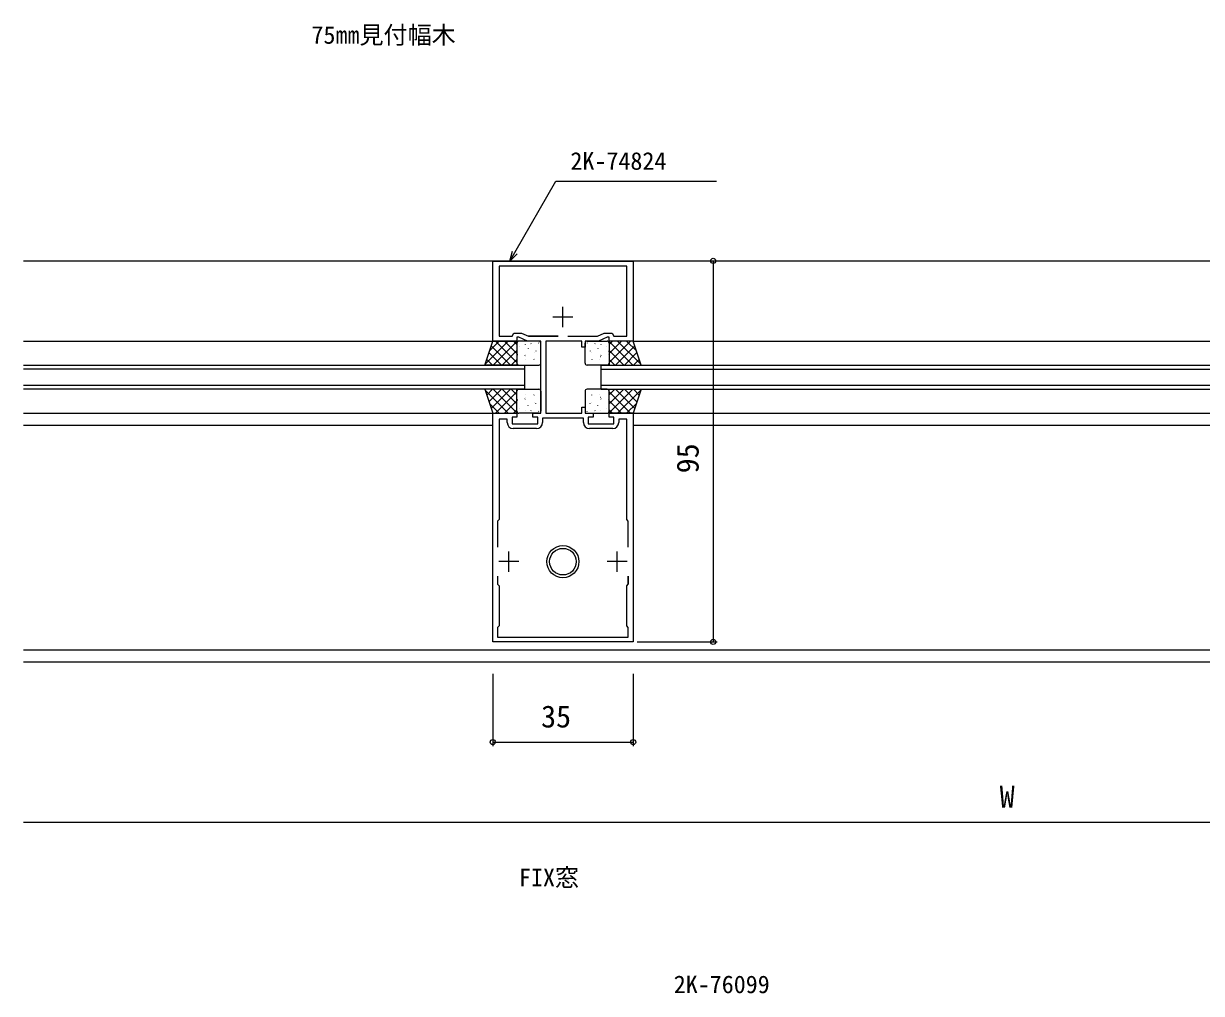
# Model space of a CAD drawing. Units: millimetres, scale not verified. Extents: x -437 to 438, y -681 to 679.
# Drawn here: x -118.7 to 175.1, y -389.9 to -148 of the extents above; entities that cross this region are included whole.
import ezdxf
from ezdxf.enums import TextEntityAlignment as Align

# ---------------------------------------------------------------- set-up
doc = ezdxf.new("R2010")
doc.units = ezdxf.units.MM
doc.header["$LTSCALE"] = 4
for name, color, linetype in [('0-1_USER1', 3, 'Continuous'), ('0-3_YKK_12', 2, 'Continuous'), ('0-4_YKK_13', 4, 'Continuous'), ('0-6_YKK_D', 6, 'Continuous')]:
    doc.layers.add(name, color=color, linetype=linetype)
doc.layers.add('0-2_YKK_11', color=7, linetype='Continuous', lineweight=18)
doc.styles.add('ＭＳ ゴシック', font='')
doc.styles.get('ＭＳ ゴシック').set_extended_font_data('MS Gothic')

msp = doc.modelspace()

# ---------------------------------------------------------------- linework, layer by layer
at = {"layer": '0-2_YKK_11', "color": 2}
for p, q in [((15.802, -223.7), (15.802, -218.7)), ((18.302, -221.2), (13.302, -221.2)), ((2.302, -284.7), (2.302, -279.7)), ((29.302, -284.7), (29.302, -279.7)), ((4.802, -282.2), (-0.198, -282.2)), ((31.802, -282.2), (26.802, -282.2))]:
    msp.add_line(p, q, dxfattribs=at)
at = {"layer": '0-2_YKK_11'}
for p, q in [((9.202, -249), (3.402, -249)), ((28.202, -249), (22.402, -249))]:
    msp.add_line(p, q, dxfattribs=at)
for points in [[(33.302, -245.2), (33.302, -302.2), (-1.698, -302.2), (-1.698, -245.2), (4.302, -245.2), (4.302, -246.2), (3.102, -246.2), (3.102, -247.8), (9.502, -247.8), (9.502, -246.2), (8.302, -246.2), (8.302, -245.2), (10.302, -245.2), (10.302, -227.2), (6.946, -227.2), (4.802, -226.2), (4.302, -226.2), (4.302, -227.2), (-1.698, -227.2), (-1.698, -207.3), (33.302, -207.3), (33.302, -227.2), (27.302, -227.2), (27.302, -226.2), (26.802, -226.2), (24.657, -227.2), (21.302, -227.2), (21.302, -228.7), (20.502, -228.7), (20.502, -227.2), (11.502, -227.2), (11.502, -245.2), (20.502, -245.2), (20.502, -243.7), (21.302, -243.7), (21.302, -245.2), (23.302, -245.2), (23.302, -246.2), (22.102, -246.2), (22.102, -247.8)], [(17.002, -226), (24.391, -226), (26.107, -225.2), (28.04, -225.2), (28.502, -226), (31.702, -226), (31.702, -208.5), (-0.098, -208.5), (-0.098, -226), (3.102, -226), (3.563, -225.2), (5.496, -225.2), (7.212, -226), (14.602, -226), (7.212, -226)], [(1.902, -247.5), (1.902, -246.7), (-0.098, -246.7), (-0.098, -271.7), (-0.498, -272.1), (-0.498, -278.567)], [(20.902, -247.5), (20.902, -246.4), (10.702, -246.4), (10.702, -247.5)], [(22.102, -247.8), (28.502, -247.8), (28.502, -246.2), (27.302, -246.2), (27.302, -245.2), (33.302, -245.2)], [(32.102, -278.567), (32.102, -272.1), (31.702, -271.7), (31.702, -246.7), (29.702, -246.7), (29.702, -247.5)], [(-0.498, -285.833), (-0.498, -287.8), (-0.098, -288.2), (-0.098, -298.2), (-0.498, -298.6), (-0.498, -301), (32.102, -301), (32.102, -298.6), (31.702, -298.2), (31.702, -288.2), (32.102, -287.8), (32.102, -285.833), (32.102, -287.8)]]:
    msp.add_lwpolyline(points, dxfattribs=at)
for centre, start, end in [((3.402, -247.5), 180.00001, 269.99999), ((9.202, -247.5), 270.00001, 359.99999), ((22.402, -247.5), 180.00001, 269.99999), ((28.202, -247.5), 270.00001, 359.99999)]:
    msp.add_arc(centre, 1.5, start, end, dxfattribs=at)
at = {"layer": '0-3_YKK_12'}
for p, q in [((-118.736, -207.2), (206.801, -207.2)), ((-118.736, -227.2), (-1.698, -227.2)), ((33.302, -227.2), (206.801, -227.2)), ((-118.736, -233.2), (6.302, -233.2)), ((6.302, -234.2), (-118.736, -234.2)), ((6.302, -239.2), (6.302, -233.2)), ((25.302, -239.2), (25.302, -233.2)), ((25.302, -233.2), (206.801, -233.2)), ((25.302, -234.2), (206.801, -234.2)), ((-118.736, -238.2), (6.302, -238.2)), ((6.302, -239.2), (-118.736, -239.2)), ((25.302, -238.2), (206.801, -238.2)), ((25.302, -239.2), (206.801, -239.2)), ((-118.736, -245.2), (-1.698, -245.2)), ((33.302, -245.2), (206.801, -245.2)), ((-118.736, -248.2), (-1.698, -248.2)), ((33.302, -248.2), (206.801, -248.2)), ((-118.736, -304.2), (206.801, -304.2)), ((-118.736, -307.2), (206.801, -307.2))]:
    msp.add_line(p, q, dxfattribs=at)
at = {"layer": '0-4_YKK_13'}
for p, q in [((-3.625, -232.98), (2.155, -227.2)), ((-2.502, -229.612), (-0.09, -227.2)), ((-2.093, -228.385), (2.722, -233.2)), ((-1.6, -233.2), (4.302, -227.298)), ((-1.033, -227.2), (4.302, -232.535)), ((1.212, -227.2), (4.302, -230.29)), ((3.457, -227.2), (4.302, -228.044)), ((4.302, -227.7), (4.302, -232.7)), ((9.802, -227.2), (4.802, -227.2)), ((4.922, -228.435), (4.946, -228.479)), ((6.379, -228.008), (6.386, -228.015)), ((7.114, -229.078), (7.138, -229.122)), ((7.793, -227.836), (7.882, -227.883)), ((9.738, -227.644), (9.762, -227.688)), ((10.302, -232.7), (10.302, -227.7)), ((21.302, -232.7), (21.302, -227.7)), ((21.802, -227.2), (26.802, -227.2)), ((21.865, -227.644), (21.841, -227.688)), ((23.81, -227.836), (23.721, -227.883)), ((24.489, -229.078), (24.465, -229.122)), ((25.224, -228.008), (25.217, -228.015)), ((26.681, -228.435), (26.657, -228.479)), ((32.636, -227.2), (27.302, -232.535)), ((30.391, -227.2), (27.302, -230.29)), ((28.146, -227.2), (27.302, -228.044)), ((33.203, -233.2), (27.302, -227.298)), ((27.302, -227.7), (27.302, -232.7)), ((33.696, -228.385), (28.881, -233.2)), ((35.228, -232.98), (29.448, -227.2)), ((34.106, -229.612), (31.693, -227.2)), ((-3.216, -231.752), (-1.768, -233.2)), ((-2.655, -230.069), (0.477, -233.2)), ((0.645, -233.2), (4.302, -229.543)), ((2.89, -233.2), (4.302, -231.789)), ((4.396, -229.827), (4.404, -229.834)), ((4.49, -230.511), (4.514, -230.555)), ((6.269, -230.726), (6.357, -230.773)), ((6.38, -231.103), (6.404, -231.147)), ((6.564, -231.769), (6.571, -231.776)), ((8.571, -231.746), (8.595, -231.79)), ((8.584, -229.983), (8.591, -229.99)), ((9.004, -229.669), (9.028, -229.713)), ((22.599, -229.669), (22.575, -229.713)), ((23.032, -231.746), (23.008, -231.79)), ((23.019, -229.983), (23.012, -229.99)), ((25.039, -231.769), (25.032, -231.776)), ((25.223, -231.103), (25.199, -231.147)), ((25.334, -230.726), (25.246, -230.773)), ((27.113, -230.511), (27.089, -230.555)), ((27.207, -229.827), (27.199, -229.834)), ((30.958, -233.2), (27.302, -229.543)), ((28.713, -233.2), (27.302, -231.789)), ((34.258, -230.069), (31.126, -233.2)), ((34.819, -231.752), (33.371, -233.2)), ((4.802, -233.2), (9.802, -233.2)), ((5.947, -233.179), (5.959, -233.2)), ((26.802, -233.2), (21.802, -233.2)), ((25.656, -233.179), (25.644, -233.2)), ((-3.625, -239.421), (2.155, -245.2)), ((-3.216, -240.648), (-1.768, -239.2)), ((-2.655, -242.332), (0.477, -239.2)), ((-2.093, -244.016), (2.722, -239.2)), ((-1.6, -239.2), (4.302, -245.102)), ((-1.033, -245.2), (4.302, -239.866)), ((0.645, -239.2), (4.302, -242.857)), ((2.89, -239.2), (4.302, -240.612)), ((4.302, -244.7), (4.302, -239.7)), ((4.802, -239.2), (9.802, -239.2)), ((5.947, -239.221), (5.959, -239.2)), ((6.564, -240.632), (6.571, -240.625)), ((8.571, -240.655), (8.595, -240.611)), ((10.302, -239.7), (10.302, -244.7)), ((21.302, -239.7), (21.302, -244.7)), ((26.802, -239.2), (21.802, -239.2)), ((23.032, -240.655), (23.008, -240.611)), ((25.039, -240.632), (25.032, -240.625)), ((25.656, -239.221), (25.644, -239.2)), ((33.203, -239.2), (27.302, -245.102)), ((30.958, -239.2), (27.302, -242.857)), ((28.713, -239.2), (27.302, -240.612)), ((27.302, -244.7), (27.302, -239.7)), ((32.636, -245.2), (27.302, -239.866)), ((33.696, -244.016), (28.881, -239.2)), ((35.228, -239.421), (29.448, -245.2)), ((34.258, -242.332), (31.126, -239.2)), ((34.819, -240.648), (33.371, -239.2)), ((-2.502, -242.788), (-0.09, -245.2)), ((1.212, -245.2), (4.302, -242.111)), ((4.396, -242.573), (4.404, -242.566)), ((4.49, -241.889), (4.514, -241.845)), ((6.269, -241.675), (6.357, -241.628)), ((6.38, -241.298), (6.404, -241.254)), ((7.114, -243.323), (7.138, -243.279)), ((8.584, -242.417), (8.591, -242.411)), ((9.004, -242.731), (9.028, -242.687)), ((22.599, -242.731), (22.575, -242.687)), ((23.019, -242.417), (23.012, -242.411)), ((24.489, -243.323), (24.465, -243.279)), ((25.223, -241.298), (25.199, -241.254)), ((25.334, -241.675), (25.246, -241.628)), ((27.113, -241.889), (27.089, -241.845)), ((27.207, -242.573), (27.199, -242.566)), ((30.391, -245.2), (27.302, -242.111)), ((34.106, -242.788), (31.693, -245.2)), ((3.457, -245.2), (4.302, -244.356)), ((9.802, -245.2), (4.802, -245.2)), ((4.922, -243.966), (4.946, -243.922)), ((6.379, -244.392), (6.386, -244.386)), ((7.793, -244.564), (7.882, -244.517)), ((9.738, -244.756), (9.762, -244.712)), ((21.802, -245.2), (26.802, -245.2)), ((21.865, -244.756), (21.841, -244.712)), ((23.81, -244.564), (23.721, -244.517)), ((25.224, -244.392), (25.217, -244.386)), ((26.681, -243.966), (26.657, -243.922)), ((28.146, -245.2), (27.302, -244.356))]:
    msp.add_line(p, q, dxfattribs=at)
for points in [[(-3.698, -233.2), (-1.698, -227.2), (4.302, -227.2), (4.302, -233.2)], [(35.302, -233.2), (33.302, -227.2), (27.302, -227.2), (27.302, -233.2)], [(-3.698, -239.2), (-1.698, -245.2), (4.302, -245.2), (4.302, -239.2)], [(35.302, -239.2), (33.302, -245.2), (27.302, -245.2), (27.302, -239.2)]]:
    msp.add_lwpolyline(points, close=True, dxfattribs=at)
for radius in [4, 3.32]:
    msp.add_circle((15.802, -282.2), radius, dxfattribs=at)
for centre, start, end in [((4.802, -227.7), 90, 180), ((9.802, -227.7), 0, 90), ((21.802, -227.7), 90, 180), ((26.802, -227.7), 0, 90), ((4.802, -232.7), 180, 270), ((9.802, -232.7), 270, 0), ((21.802, -232.7), 180, 270), ((26.802, -232.7), 270, 0), ((4.802, -239.7), 90, 180), ((9.802, -239.7), 0, 90), ((21.802, -239.7), 90, 180), ((26.802, -239.7), 360, 90), ((4.802, -244.7), 180, 270), ((9.802, -244.7), 270, 0), ((21.802, -244.7), 180, 270), ((26.802, -244.7), 270, 360)]:
    msp.add_arc(centre, 0.5, start, end, dxfattribs=at)
at = {"layer": '0-6_YKK_D'}
for p, q in [((36.302, -207.2), (54.302, -207.2)), ((53.302, -207.2), (53.302, -302.2)), ((34.302, -302.2), (54.302, -302.2)), ((-1.698, -310.2), (-1.698, -328.2)), ((33.302, -310.2), (33.302, -328.2)), ((-1.698, -327.2), (33.302, -327.2)), ((376.3, -347.2), (-118.736, -347.2))]:
    msp.add_line(p, q, dxfattribs=at)
for points in [[(2.511, -207.302), (3.786, -205.093), (14.058, -187.302), (54.137, -187.302)], [(4.378, -205.435), (2.511, -207.302), (3.194, -204.752)]]:
    msp.add_lwpolyline(points, dxfattribs=at)
for centre in [(53.302, -207.2), (53.302, -302.2), (-1.698, -327.2), (33.302, -327.2)]:
    msp.add_circle(centre, 0.637, dxfattribs=at)

# ---------------------------------------------------------------- texts
at = {"layer": '0-1_USER1', "style": 'ＭＳ ゴシック'}
for s, p in [('75㎜見付幅木', (-46.933, -154.382)), ('FIX窓', (4.834, -364.456))]:
    msp.add_text(s, height=4.399, dxfattribs=at).set_placement(p, align=Align.BOTTOM_LEFT)
at = {"layer": '0-6_YKK_D', "style": 'ＭＳ ゴシック'}
for s, height, p in [('2K-74824', 4.399, (17.665, -185.802)), ('35', 5.499, (10.347, -325.2)), ('W', 5.499, (124.734, -345.2)), ('2K-76099', 4.399, (43.437, -391.108))]:
    msp.add_text(s, height=height, dxfattribs=at).set_placement(p, align=Align.BOTTOM_LEFT)
msp.add_text('95', height=5.499, rotation=90, dxfattribs=at).set_placement((51.302, -260.176), align=Align.BOTTOM_LEFT)

doc.saveas('drawing.dxf')
